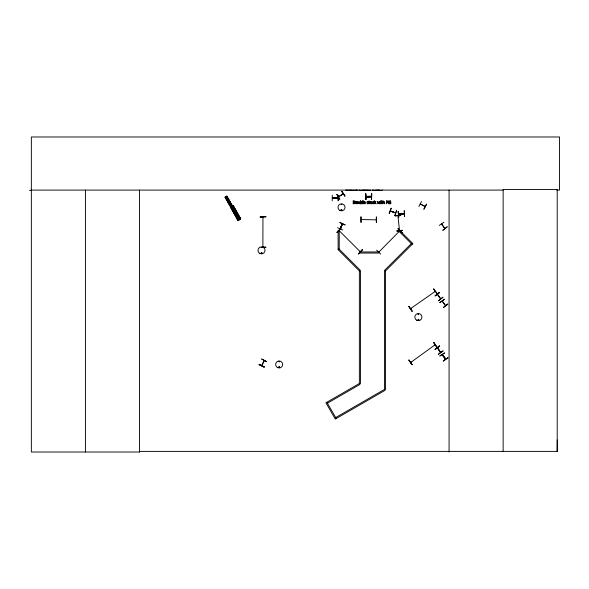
<?xml version="1.0" encoding="UTF-8"?>
<svg xmlns="http://www.w3.org/2000/svg" width="589" height="589" viewBox="0 0 589 589"><rect width="100%" height="100%" fill="white"/><g stroke="black" fill="none" stroke-linecap="round" stroke-linejoin="round"><path stroke-width="0.88" d="M556.796 190.092L559.55 190.092L559.55 136.987L31.35 136.987L31.35 452.013L139.564 452.013L139.49 451.395L557.201 451.395L557.282 440.005M435.219 291.408L410.621 308.599M411.137 308.57L410.68 308.879M410.562 362.272L411.188 362.066L410.68 362.434M435.168 291.437L434.594 291.584L435.028 291.238M434.837 345.272L435.05 344.801L410.805 362.412M339.05 230.586L339.573 230.785L338.992 230.483M360.394 251.613L359.901 251.481M262.944 217.577L263.136 216.943M262.878 246.577L262.944 247.085M261.199 247.351L261.766 247.586L261.258 247.292M279.539 367.102C278.531 368.258 278.98 365.96 279.481 367.013M279.642 367.234C278.84 365.128 278.303 368.928 279.701 367.102M341.782 204.42L341.208 204.339L341.745 204.56M341.119 209.971C342.261 208.94 341.458 210.943 341.215 210.14M418.08 314.092C418.669 315.299 418.72 313.061 418.109 314.246M418.75 319.82C418.072 318.443 417.91 320.784 418.669 319.893M343.225 193.965L338.646 196.822M342.423 224.284L342.577 223.798L340.074 228.841M342.165 224.232L342.562 223.879M264.24 360.601L261.663 365.445M441.559 224.048L444.791 228.517L441.676 223.82M442.206 301.251L445.431 305.72M437.634 348.342L437.465 347.768M442.545 355.233C441.617 352.73 447.257 360.313 445.004 358.782M399.482 230.358L397.943 215.655M340.067 228.709L342.349 223.776M395.506 213.012L390.308 211.061L395.631 212.85M391.265 208.278L389.336 213.564M389.064 213.468L391.067 208.204M396.669 210.339L394.888 215.677M394.866 215.67L396.596 210.31M404.15 213.726L398.657 214.094L399.232 214.256M376.157 219.83L361.425 219.55M261.936 253.233C261.273 250.899 260.743 254.934 261.987 252.85M341.031 209.699C341.694 211.768 342.209 208.749 341.252 209.529M418.853 319.996C418.448 317.861 417.306 320.983 418.735 320.085M340.243 228.878L342.518 223.827L340.302 228.863M339.927 222.59L345.051 224.924M342.724 230.049L337.578 227.752M259.204 364.444L264.181 367.087L259.204 364.429M261.707 359.04L266.714 361.624M261.869 365.607L264.277 360.571M266.684 361.698L261.7 359.062M437.288 347.915L440.513 352.413M442.148 354.725L445.38 359.312L442.413 354.659M365.843 196.557C369.568 198.375 376.459 195.092 365.924 196.535M370.849 196.454L370.915 196.77M435.219 344.963L434.638 345.102M418.919 206.474L421.51 201.475M420.2 204.074L425.258 206.562M423.947 209.169L426.546 204.177M337.909 197.867L332.395 197.808M338.417 196.667L343.247 193.884M354.873 203.109L354.85 201.519L353.562 201.173L353.562 203.47L354.873 203.109A0.979 0.979 0 0 1 354.328 203.426M399.18 214.293C400.159 214.212 411.144 212.923 398.687 214.344M332.336 197.867L332.94 198.125M337.055 232.39L340.979 228.355M360.063 251.253L360.247 251.797M358.421 253.756L362.375 249.751M358.598 253.933L362.345 249.721L358.613 253.947M398.179 228.591L401.97 232.765L398.164 228.613M378.72 252.173L379.161 251.724L378.587 252.033M378.823 252.107L399.894 230.719L399.497 231.124M399.636 231.263L400.034 230.859M380.656 254.08L376.621 250.156M411.313 243.61L384.779 270.145L385.552 270.918L385.552 389.417L384.455 389.417L335.708 417.564M390.367 210.847L395.58 212.828M263.143 217.51L263.165 217.061M230.785 205.024L230.903 205.237M261.685 253.314C262.017 251.812 260.64 253.498 261.494 253.322M279.311 361.815L279.076 361.248L279.23 361.815M433.511 289.015L436.869 293.528M410.614 308.68L411.026 308.386M408.972 360.07L412.013 364.819L408.965 360.078M439.261 225.447L443.885 222.244M439.504 292.402L435.094 295.906L439.49 292.38M435.072 295.877L439.63 292.571M437.347 294.441L440.572 298.91M444.349 299.19L439.784 302.481M439.902 302.65L444.489 299.381M439.504 345.957L435.094 349.461L439.49 345.934M435.043 349.395L439.63 346.126M440.145 351.972L440.741 352.274L437.494 347.768L440.454 352.406M438.407 354.107L442.987 350.838M438.525 354.276L443.127 351.029M444.489 352.936L439.769 356.014L444.533 353.002M443.267 360.917L447.846 357.648M443.384 361.086L447.986 357.84M420.296 203.904L425.177 206.459M339.89 199.178L336.982 194.355M344.999 195.997L341.76 191.381L344.977 196.012M327.418 403.215L359.916 384.448L359.371 383.498L359.371 270.918L338.145 249.684L338.918 248.911L360.144 270.145L359.371 270.918L360.468 270.918L360.468 383.498L359.371 383.498L325.923 402.81L335.303 419.059L385 390.367L384.455 389.417L384.455 270.918L385.552 270.918L412.86 243.61L399.592 230.336L398.819 231.116L412.086 244.383M231.867 204.987L226.883 196.122L224.998 197.197L230.034 206.032L231.875 204.979M225.631 198.022L227.266 197.101M225.97 198.626L227.604 197.698M226.478 199.524L228.112 198.596M226.92 200.319L228.561 199.399M227.428 201.217L229.062 200.297M229.607 205.075L231.241 204.155M229.474 205.48L231.654 204.25M229.519 205.546L231.698 204.317M231.44 208.528L233.885 207.144M231.941 209.426L234.393 208.05M232.707 210.781L235.158 209.397M233.377 211.974L235.828 210.597M234.135 213.321L236.587 211.944M237.396 219.101L239.848 217.724M237.212 219.719L240.481 217.878M237.264 219.822L240.533 217.982M239.428 219.528L239.016 219.005M263.136 247.085L263.158 246.533M341.76 210.406L341.252 210.406M337.791 198.118L332.395 198.118M442.317 301.023L445.556 305.558M398.031 211.458L398.694 217.054M402.434 230.292L396.861 231.065L402.442 230.306M396.846 230.947L402.456 230.432M404.268 213.704L398.79 214.337M365.909 199.472L365.791 193.84M365.946 196.822L371.482 196.755L365.865 196.785M360.983 216.862L361.005 222.487L360.998 216.862M376.386 222.487L376.364 216.855L376.371 222.487M260.228 216.929L265.853 216.848M262.635 247.13L265.86 247.358M262.635 247.166L265.853 247.144M29.45 190.313L31.35 190.306M31.35 190.092L503.139 190.092M348.187 190.409L349.962 190.092M351.81 190.409L353.68 190.092M354.07 190.409L355.955 190.092M360.895 190.409L359.025 190.092M361.131 190.409L363.052 190.092M366.1 190.409L365.695 190.092M368.78 190.409L370.65 190.092M374.339 190.409L372.469 190.092M374.575 190.409L376.349 190.092M379.669 190.409L381.532 190.409M332.277 195.15L332.24 200.775M337.909 195.15L338.219 200.775L337.983 195.15M332.373 198.125L337.909 198.125M337.85 197.867L337.401 198.088M339.941 222.561L345.08 224.851M259.175 364.503L264.277 366.873M259.086 364.687L264.189 367.057M426.539 204.169L423.881 209.132M437.553 294.294L440.749 298.77M398.017 228.76L402.022 232.714M339.028 230.527L360.262 251.753M433.74 288.846L437.038 293.403M408.906 306.56L412.241 311.102M433.541 342.548L436.839 347.105M408.906 360.115L412.241 364.657M341.826 191.344L344.801 196.122M336.739 194.51L339.713 199.288M326.873 402.265L336.253 418.514M240.636 219.056L233.141 205.775L240.614 219.071M232.986 205.863L240.422 219.174L232.839 205.951M232.78 205.981L240.268 219.263M232.64 206.062L240.157 219.322M232.949 206.916L239.561 218.629L232.891 206.945M226.839 196.144L231.749 205.053L226.662 196.24M226.566 196.299L231.624 205.119M239.76 219.55L239.009 219.969M226.434 196.373L231.448 205.222L226.345 196.424M226.316 196.439L231.3 205.303M231.182 205.37L230.682 205.649M231.786 207.586L233.98 211.495L231.727 207.623M234.871 213.056L238.383 219.307L234.812 213.085M225.565 196.873L230.564 205.73M231.131 206.923L238.67 220.176M225.44 196.947L230.454 205.789M231.462 207.77L238.074 219.483M225.322 197.013L230.306 205.87M231.403 207.799L238.464 220.293M225.248 197.057L230.247 205.907M230.859 207.078L238.361 220.352M225.123 197.124L230.1 205.988M238.192 220.448L230.704 207.166L238.162 220.463M262.885 246.968L262.944 217.01M398.267 211.436L398.9 217.032M371.497 193.722L371.615 199.347M365.504 193.847L365.622 199.472M557.201 451.395L557.201 189.481L503.139 189.481L503.139 451.395M449.068 190.092L449.068 452.013M382.364 190.092L381.989 190.092M379.53 190.092L378.352 190.092M378.057 190.092L376.879 190.092M368.405 190.092L366.652 190.092M365.187 190.092L363.435 190.092M357.464 190.092L356.146 190.092M351.67 190.092L350.492 190.092M348.07 190.092L345.677 190.092M139.483 190.092L139.564 452.013M85.42 190.092L85.42 452.013M361.896 202.69C360.866 205.443 360.748 199.973 361.896 202.69M372.631 202.506C372.454 203.978 375.267 203.396 372.844 203.787A0.861 0.861 0 0 1 372.395 203.411L372.52 201.828L373.927 201.703L372.631 202.506M357.751 202.697L357.479 203.566A0.883 0.883 0 0 1 356.971 203.853L355.903 203.382L356.028 201.828A0.891 0.891 0 0 1 356.544 201.534L356.971 201.534A0.876 0.876 0 0 1 357.479 201.828L357.751 202.697M362.287 202.66L361.72 203.787L360.416 203.809L360.416 200.702L360.792 200.702C359.938 202.483 362.588 200.739 362.287 202.66M363.472 202.447L363.914 203.691L365.342 203.676L363.847 202.918L365.386 202.734L365.003 201.652L364.068 201.6L363.472 202.447M366.925 202.064C368.191 203.36 368.066 203.242 366.903 203.676L367.853 203.853A0.854 0.854 0 0 0 368.294 203.661C368.39 202.241 366.594 202.071 368.434 201.688L366.925 202.064M389.13 201.46C390.168 203.234 391.803 203.139 389.093 203.632C391.008 204.847 391.935 201.887 389.624 201.894C389.704 200.783 392.333 201.269 389.719 200.842A0.95 0.95 0 0 0 389.27 201.158L389.13 201.46M356.183 202.321C356.455 205.775 358.303 200.525 356.183 202.321M355.513 202.329L354.909 203.573L353.172 203.809L353.172 200.834L354.909 201.07L355.513 202.329M370.106 202.947L370.076 203.161A0.766 0.766 0 0 0 370.194 203.573L371.85 203.809L371.718 201.799L370.26 201.629L371.482 202.344L370.106 202.947M227.59 200.194C228.09 201.799 228.841 199.082 227.59 200.194M234.378 211.79C235.121 214.19 236.255 210.126 234.378 211.79M370.488 202.991L371.055 203.507L371.482 202.645L370.488 202.991M379.912 201.578L379.537 203.308L378.992 201.578L378.153 203.308L377.372 201.578L377.939 203.809L378.83 202.093L379.721 203.809L380.288 201.578L379.912 201.578M363.892 202.196C365.305 203.566 365.047 200.923 363.892 202.196M375.524 201.578L374.641 202.52L374.265 200.702L374.265 203.809L374.788 202.734L376.121 203.809L375.075 202.513L375.996 201.578L375.524 201.578M340.81 228.193L337.077 232.419L340.81 228.193M383.461 201.696L382.924 200.702L382.924 203.809L383.299 202.145L383.873 201.872L384.676 203.809L384.573 201.858L383.461 201.696M359.496 203.566L358.237 203.558L358.119 201.578L358.915 203.514L359.496 203.249L359.872 201.578L359.872 203.809L359.496 203.566M408.972 306.516L412.013 311.257L408.972 306.516M433.762 342.386L436.81 347.127L433.74 342.4M447.184 226.853L442.759 230.351L447.154 226.824M442.943 297.217L438.54 300.743L442.943 297.217M447.802 304.027L443.399 307.554L447.802 304.027M233.31 205.679L230.483 207.291L237.985 220.566L240.805 218.961L233.303 205.686M369.936 203.455L369.318 203.382L369.266 201.894L369.958 201.578L368.891 200.937C368.464 201.482 368.743 204.81 369.958 203.455M382.622 203.455L382.003 203.382L381.952 201.894L382.644 201.578L381.576 200.937C381.149 201.482 381.429 204.81 382.644 203.455M404.245 210.759L404.606 216.384L404.245 210.759M400.814 215.162L395.241 215.92L400.814 215.147M371.725 193.715L371.534 199.347L371.703 193.715M265.853 216.619L260.228 216.966L265.853 216.619M363.06 200.702L362.684 200.702L362.684 203.809L363.06 203.809L363.06 200.702M381.031 200.82L380.597 201.21L381.031 200.82M387.069 200.834L386.509 200.834L386.509 203.809L386.877 201.247L388.637 203.809L388.637 200.834L388.269 203.19L387.069 200.834M381.002 201.578L380.627 201.578L380.627 203.809L381.002 203.809L381.002 201.578M339.22 230.755L338.123 230.755L338.123 249.515L339.22 249.515L339.22 230.755M378.513 251.959L359.754 251.959L359.754 253.056L378.513 253.056L378.513 251.959M365.865 199.472L365.776 193.84L365.828 199.472M339.75 210.376A3.505 3.505 0 0 0 345.007 207.343A3.505 3.505 0 0 0 339.75 204.302A3.505 3.505 0 0 0 339.75 210.376M416.6 320.173A3.563 3.563 0 0 0 421.938 317.096A3.563 3.563 0 0 0 416.6 314.011A3.563 3.563 0 0 0 416.6 320.173M277.404 367.507A3.505 3.505 0 0 0 282.661 364.473A3.505 3.505 0 0 0 277.404 361.432A3.505 3.505 0 0 0 277.404 367.507M259.742 253.395A3.519 3.519 0 0 0 265.013 250.354A3.519 3.519 0 0 0 259.742 247.306A3.519 3.519 0 0 0 259.742 253.395"/></g></svg>
